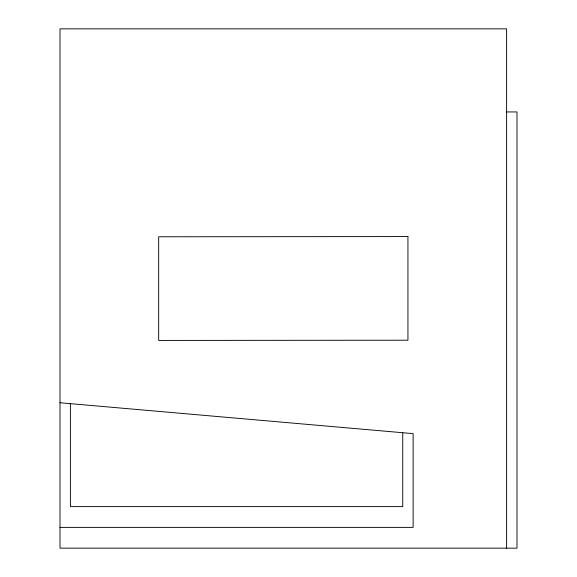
<?xml version="1.0" encoding="UTF-8"?>
<svg xmlns="http://www.w3.org/2000/svg" width="577" height="577" viewBox="0 0 577 577"><rect width="100%" height="100%" fill="white"/><g stroke="black" fill="none" stroke-linecap="round" stroke-linejoin="round"><path stroke-width="0.87" d="M506.606 111.938L516.992 111.938L516.992 548.15L60.008 548.15L60.008 28.85L506.606 28.85L506.606 548.15M60.008 527.378L413.132 527.378L413.132 433.637L60.008 402.746M402.746 432.728L402.746 506.606L70.394 506.606L70.394 403.655M407.939 236.57L158.675 236.779L158.675 340.43L407.939 340.221L407.939 236.57"/></g></svg>
